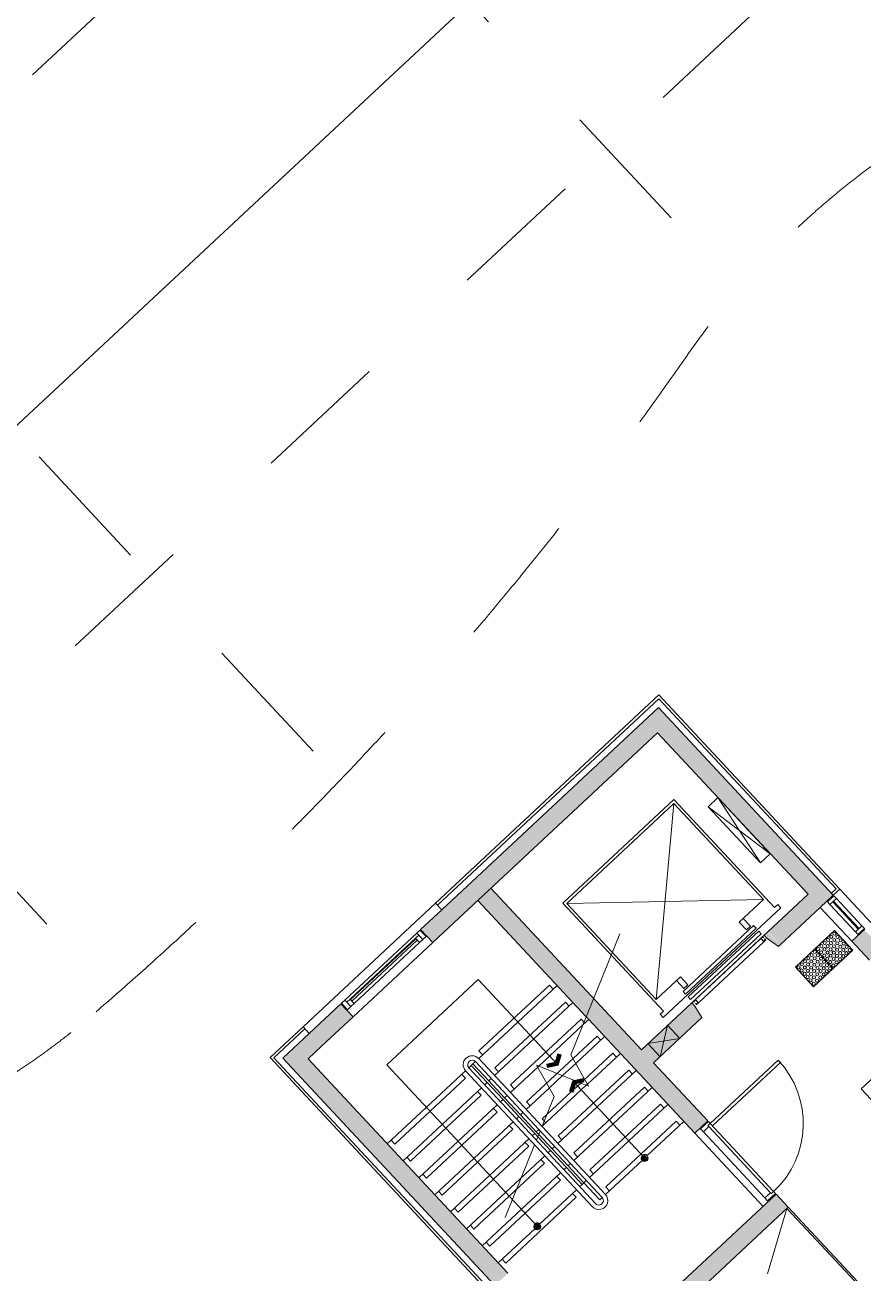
# Model space of a CAD drawing. Header units: millimetres. Extents: x -71377 to 516042, y -145869 to 441446.
# Drawn here: x 180443 to 189825, y 152780 to 166745 of the extents above; entities that cross this region are included whole.
import ezdxf

# ---------------------------------------------------------------- set-up
doc = ezdxf.new("R2010")
doc.units = ezdxf.units.MM
doc.header["$LTSCALE"] = 1000
for name, pattern in [('_점선_M_', [3, 1.5, -1.5]), ('_점선_S_', [1.6, 0.8, -0.8]), ('_점선_XS_', [1.15, 0.6, -0.55])]:
    doc.linetypes.add(name, pattern=pattern)
for name, color, linetype, lineweight in [('06', 6, 'Continuous', 5), ('09_HID', 9, '_점선_M_', 5), ('A-detl', 7, 'Continuous', 5), ('A-door', 4, 'Continuous', 5), ('A-door-hdln', 8, 'Continuous', 5), ('A-ele-8', 8, 'Continuous', 5), ('A-fnsh', 5, 'Continuous', 5), ('A-furn-hdln', 8, '_점선_XS_', 5), ('A-glas', 5, 'Continuous', 5), ('A-glas-hdln', 8, 'Continuous', 5), ('A-hat', 251, 'Continuous', 5), ('A-mark-k', 7, 'Continuous', 5), ('A-strs', 7, 'Continuous', 5), ('A-wind', 4, 'Continuous', 5), ('A-wind-hdln', 8, 'Continuous', 5), ('A_cwall', 2, 'Continuous', 5), ('A_fnsh-4', 4, 'Continuous', 5), ('AA_난간', 7, 'Continuous', 9), ('AA_논슬립', 252, 'Continuous', 5), ('AA_오픈', 8, '_점선_S_', 5), ('AA_점형블럭', 8, 'Continuous', 5), ('elev', 4, 'Continuous', 5), ('조경라인_dwg', 8, 'Continuous', 5)]:
    doc.layers.add(name, color=color, linetype=linetype, lineweight=lineweight)

# ---------------------------------------------------------------- blocks, each defined once
blk = doc.blocks.new('EV_15인승 - EV_15인승_1060x2100-6900318-지반층 배치도')
at = {"layer": 'A-furn-hdln'}
for p, q in [((1050, 100), (1050, -100)), ((1350, 100), (1350, -100))]:
    blk.add_line(p, q, dxfattribs=at)
at = {"layer": 'elev'}
for p, q in [((1350, 100), (1050, -100)), ((1350, -100), (1050, 100)), ((665, -135), (-415, -135)), ((-415, -135), (-415, -175)), ((-405, -65), (-405, -50)), ((-405, -50), (-375, -50)), ((-402, -65), (-405, -65)), ((-405, -100), (-405, -85)), ((-405, -85), (-402, -85)), ((-375, -100), (-405, -100)), ((-378, -53), (-402, -53)), ((-402, -53), (-402, -65)), ((-402, -85), (-402, -97)), ((-402, -97), (-378, -97)), ((-378, -97), (-378, -53)), ((-375, -50), (625, -50)), ((-375, -50), (-375, -100)), ((-375, -100), (625, -100)), ((625, -50), (655, -50)), ((625, -50), (625, -100)), ((655, -100), (625, -100)), ((652, -53), (628, -53)), ((628, -53), (628, -97)), ((628, -97), (652, -97)), ((652, -65), (652, -53)), ((655, -65), (652, -65)), ((652, -97), (652, -85)), ((652, -85), (655, -85)), ((655, -50), (655, -65)), ((655, -85), (655, -100)), ((665, -175), (665, -135)), ((1025, -198), (-775, -198)), ((-775, -198), (-775, -248)), ((-775, -248), (-725, -248)), ((-725, -248), (-725, -1898)), ((-415, -175), (665, -175)), ((665, -219), (-415, -219)), ((-415, -219), (-415, -259)), ((-415, -259), (665, -259)), ((-325, -278), (-385, -278)), ((-385, -278), (-385, -398)), ((-325, -398), (-325, -278)), ((635, -278), (575, -278)), ((575, -278), (575, -398)), ((635, -398), (635, -278)), ((665, -259), (665, -219)), ((975, -1898), (975, -248)), ((975, -248), (1025, -248)), ((1025, -248), (1025, -198)), ((-695, -1868), (-695, -398)), ((-695, -398), (-325, -398)), ((945, -398), (-695, -1868)), ((-695, -398), (945, -1868)), ((575, -398), (945, -398)), ((945, -398), (945, -1868)), ((-1100, -720), (-950, -720)), ((-950, -1580), (-1100, -720)), ((-1100, -1580), (-950, -720)), ((-1100, -1580), (-1100, -720)), ((-950, -720), (-950, -1580)), ((-950, -1580), (-1100, -1580)), ((-725, -1898), (975, -1898)), ((945, -1868), (-695, -1868))]:
    blk.add_line(p, q, dxfattribs=at)
blk = doc.blocks.new('외여닫이문 - __A_FSD_11x21_씰FL_20_원형__계단실-7570923-지반층 배치도')
at = {"layer": 'A-door'}
for p, q in [((-550, 20), (-505, 20)), ((-550, -100), (-550, 20)), ((-505, 20), (-505, -65)), ((505, 20), (550, 20)), ((505, -65), (505, 20)), ((550, 20), (550, -100)), ((-520, -100), (-550, -100)), ((-520, -65), (-520, -100)), ((-505, -65), (-520, -65)), ((485, -100), (485, -1140)), ((485, -100), (520, -100)), ((520, -65), (505, -65)), ((520, -100), (520, -65)), ((520, -100), (520, -1140)), ((550, -100), (520, -100)), ((485, -1140), (520, -1140))]:
    blk.add_line(p, q, dxfattribs=at)
at = {"layer": 'A-door-hdln'}
for p, q in [((-505, 20), (505, 20)), ((-520, -100), (520, -100)), ((-505, -65), (505, -65))]:
    blk.add_line(p, q, dxfattribs=at)
blk.add_arc((520, -100), 1040, 180, 270, dxfattribs=at)
blk = doc.blocks.new('점자블럭_원형_개수_ - 점자블럭_원형_개수_-4199367-지반층 배치도')
at = {"layer": 'AA_점형블럭'}
for p, q in [((300, 300), (0, 300)), ((0, 300), (0, 0)), ((300, 0), (300, 300)), ((600, 300), (300, 300)), ((300, 300), (300, 0)), ((600, 0), (600, 300)), ((0, 0), (300, 0)), ((300, 0), (600, 0))]:
    blk.add_line(p, q, dxfattribs=at)
for centre, start, end in [((25, 275), 360, 180), ((25, 275), 45, 180), ((25, 275), 360, 180), ((25, 275), 45, 180), ((75, 275), 0, 180), ((75, 275), 0, 180), ((75, 275), 0, 180), ((75, 275), 0, 180), ((125, 275), 0, 180), ((125, 275), 0, 180), ((125, 275), 360, 180), ((125, 275), 0, 180), ((175, 275), 360, 180), ((175, 275), 0, 180), ((175, 275), 360, 180), ((175, 275), 0, 180), ((225, 275), 360, 180), ((225, 275), 0, 180), ((225, 275), 360, 180), ((225, 275), 0, 180), ((275, 275), 0, 180), ((275, 275), 0, 180), ((275, 275), 360, 180), ((275, 275), 0, 180), ((325, 275), 360, 180), ((325, 275), 0, 180), ((325, 275), 0, 180), ((325, 275), 0, 180), ((375, 275), 0, 180), ((375, 275), 0, 180), ((375, 275), 0, 180), ((375, 275), 0, 180), ((425, 275), 0, 180), ((425, 275), 0, 180), ((425, 275), 360, 180), ((425, 275), 0, 180), ((475, 275), 0, 180), ((475, 275), 0, 180), ((475, 275), 360, 180), ((475, 275), 360, 180), ((525, 275), 0, 180), ((525, 275), 0, 180), ((525, 275), 360, 180), ((525, 275), 0, 180), ((575, 275), 0, 180), ((575, 275), 0, 180), ((575, 275), 360, 180), ((575, 275), 0, 180), ((25, 275), 180, 360), ((25, 275), 180, 225), ((25, 275), 180, 360), ((25, 275), 180, 225), ((25, 225), 360, 180), ((25, 225), 45, 180), ((25, 225), 0, 180), ((25, 225), 45, 180), ((25, 225), 180, 360), ((25, 225), 180, 225), ((25, 225), 180, 360), ((25, 225), 180, 225), ((25, 175), 360, 180), ((25, 175), 45, 180), ((25, 175), 360, 180), ((25, 175), 45, 180), ((25, 175), 180, 360), ((25, 175), 180, 225), ((25, 175), 180, 360), ((25, 175), 180, 225), ((25, 125), 360, 180), ((25, 125), 0, 180), ((25, 125), 360, 180), ((25, 125), 0, 180), ((25, 275), 255, 330), ((25, 275), 255, 330), ((25, 225), 255, 330), ((25, 225), 255, 330), ((25, 175), 255, 330), ((25, 175), 255, 330), ((75, 275), 180, 360), ((75, 275), 180, 360), ((75, 275), 180, 360), ((75, 275), 180, 360), ((75, 225), 0, 180), ((75, 225), 0, 180), ((75, 225), 0, 180), ((75, 225), 0, 180), ((75, 225), 180, 360), ((75, 225), 180, 360), ((75, 225), 180, 360), ((75, 225), 180, 360), ((75, 175), 0, 180), ((75, 175), 0, 180), ((75, 175), 0, 180), ((75, 175), 0, 180), ((75, 175), 180, 360), ((75, 175), 180, 360), ((75, 175), 180, 360), ((75, 175), 180, 360), ((75, 125), 360, 180), ((75, 125), 0, 180), ((75, 125), 0, 180), ((75, 125), 0, 180), ((125, 175), 360, 180), ((125, 175), 180, 360), ((125, 275), 180, 360), ((125, 275), 180, 360), ((125, 275), 180, 360), ((125, 275), 180, 360), ((125, 225), 360, 180), ((125, 225), 0, 180), ((125, 225), 360, 180), ((125, 225), 0, 180), ((125, 225), 180, 360), ((125, 225), 180, 360), ((125, 225), 180, 360), ((125, 225), 180, 360), ((125, 175), 0, 180), ((125, 175), 360, 180), ((125, 175), 0, 180), ((125, 175), 180, 360), ((125, 175), 180, 360), ((125, 175), 180, 360), ((125, 125), 360, 180), ((125, 125), 0, 180), ((125, 125), 360, 180), ((125, 125), 0, 180), ((175, 275), 180, 360), ((175, 275), 180, 360), ((175, 275), 180, 360), ((175, 275), 180, 360), ((175, 225), 360, 180), ((175, 225), 0, 180), ((175, 225), 360, 180), ((175, 225), 0, 180), ((175, 225), 180, 360), ((175, 225), 180, 360), ((175, 225), 180, 360), ((175, 225), 180, 360), ((175, 175), 360, 180), ((175, 175), 0, 180), ((175, 175), 360, 180), ((175, 175), 0, 180), ((175, 175), 180, 360), ((175, 175), 180, 360), ((175, 175), 180, 360), ((175, 175), 180, 360), ((175, 125), 360, 180), ((175, 125), 0, 180), ((175, 125), 360, 180), ((175, 125), 0, 180), ((225, 125), 0, 180), ((225, 275), 180, 360), ((225, 275), 180, 360), ((225, 275), 180, 360), ((225, 275), 180, 360), ((225, 225), 0, 180), ((225, 225), 0, 180), ((225, 225), 360, 180), ((225, 225), 0, 180), ((225, 225), 180, 360), ((225, 225), 180, 360), ((225, 225), 180, 360), ((225, 225), 180, 360), ((225, 175), 360, 180), ((225, 175), 0, 180), ((225, 175), 360, 180), ((225, 175), 0, 180), ((225, 175), 180, 360), ((225, 175), 180, 360), ((225, 175), 180, 360), ((225, 175), 180, 360), ((225, 125), 360, 180), ((225, 125), 0, 180), ((225, 125), 360, 180), ((275, 125), 360, 180), ((275, 125), 0, 180), ((275, 275), 180, 360), ((275, 275), 180, 360), ((275, 275), 180, 360), ((275, 275), 180, 360), ((275, 225), 360, 180), ((275, 225), 0, 180), ((275, 225), 360, 180), ((275, 225), 0, 180), ((275, 225), 180, 360), ((275, 225), 180, 360), ((275, 225), 180, 360), ((275, 225), 180, 360), ((275, 175), 360, 180), ((275, 175), 0, 180), ((275, 175), 0, 180), ((275, 175), 0, 180), ((275, 175), 180, 360), ((275, 175), 180, 360), ((275, 175), 180, 360), ((275, 175), 180, 360), ((275, 125), 0, 180), ((275, 125), 0, 180), ((325, 175), 0, 180), ((325, 175), 180, 360), ((325, 125), 0, 180), ((325, 125), 15, 180), ((325, 275), 180, 360), ((325, 275), 180, 360), ((325, 275), 180, 360), ((325, 275), 180, 360), ((325, 225), 360, 180), ((325, 225), 0, 180), ((325, 225), 360, 180), ((325, 225), 0, 180), ((325, 225), 180, 360), ((325, 225), 180, 360), ((325, 225), 180, 360), ((325, 225), 180, 360), ((325, 175), 0, 180), ((325, 175), 0, 180), ((325, 175), 0, 180), ((325, 175), 180, 360), ((325, 175), 180, 360), ((325, 175), 180, 360), ((325, 125), 360, 180), ((325, 125), 15, 180), ((375, 175), 0, 180), ((375, 175), 0, 180), ((375, 125), 0, 180), ((375, 125), 360, 180), ((375, 275), 180, 360), ((375, 275), 180, 360), ((375, 275), 180, 360), ((375, 275), 180, 360), ((375, 225), 360, 180), ((375, 225), 0, 180), ((375, 225), 0, 180), ((375, 225), 0, 180), ((375, 225), 180, 360), ((375, 225), 180, 360), ((375, 225), 180, 360), ((375, 225), 180, 360), ((375, 175), 0, 180), ((375, 175), 0, 180), ((375, 175), 180, 360), ((375, 175), 180, 360), ((375, 175), 180, 360), ((375, 175), 180, 360), ((375, 125), 15, 180), ((375, 125), 15, 180), ((425, 175), 0, 180), ((425, 175), 0, 180), ((425, 125), 0, 180), ((425, 125), 15, 180), ((425, 125), 0, 180), ((425, 275), 180, 360), ((425, 275), 180, 360), ((425, 275), 180, 360), ((425, 275), 180, 360), ((425, 225), 0, 180), ((425, 225), 0, 180), ((425, 225), 0, 180), ((425, 225), 0, 180), ((425, 225), 180, 360), ((425, 225), 180, 360), ((425, 225), 180, 360), ((425, 225), 180, 360), ((425, 175), 0, 180), ((425, 175), 360, 180), ((425, 175), 180, 360), ((425, 175), 180, 360), ((425, 175), 180, 360), ((425, 175), 180, 360), ((425, 125), 15, 180), ((475, 175), 180, 360), ((475, 275), 180, 360), ((475, 275), 180, 360), ((475, 275), 180, 360), ((475, 275), 180, 360), ((475, 225), 360, 180), ((475, 225), 0, 180), ((475, 225), 0, 180), ((475, 225), 0, 180), ((475, 225), 180, 360), ((475, 225), 180, 360), ((475, 225), 180, 360), ((475, 225), 180, 360), ((475, 175), 0, 180), ((475, 175), 0, 180), ((475, 175), 360, 180), ((475, 175), 0, 180), ((475, 175), 180, 360), ((475, 175), 180, 360), ((475, 175), 180, 360), ((475, 125), 360, 180), ((475, 125), 15, 180), ((475, 125), 360, 180), ((475, 125), 15, 180), ((525, 275), 180, 360), ((525, 275), 180, 360), ((525, 275), 180, 360), ((525, 275), 180, 360), ((525, 225), 360, 180), ((525, 225), 0, 180), ((525, 225), 360, 180), ((525, 225), 0, 180), ((525, 225), 180, 360), ((525, 225), 180, 360), ((525, 225), 180, 360), ((525, 225), 180, 360), ((525, 175), 360, 180), ((525, 175), 0, 180), ((525, 175), 0, 180), ((525, 175), 0, 180), ((525, 175), 180, 360), ((525, 175), 180, 360), ((525, 175), 180, 360), ((525, 175), 180, 360), ((525, 125), 0, 180), ((525, 125), 15, 180), ((525, 125), 0, 180), ((525, 125), 15, 180), ((575, 275), 180, 360), ((575, 275), 180, 360), ((575, 275), 180, 360), ((575, 275), 180, 360), ((575, 225), 360, 180), ((575, 225), 0, 180), ((575, 225), 0, 180), ((575, 225), 0, 180), ((575, 225), 180, 360), ((575, 225), 180, 360), ((575, 225), 180, 360), ((575, 225), 180, 360), ((575, 175), 360, 180), ((575, 175), 0, 180), ((575, 175), 0, 180), ((575, 175), 0, 180), ((575, 175), 180, 360), ((575, 175), 180, 360), ((575, 175), 180, 360), ((575, 175), 180, 360), ((575, 125), 0, 180), ((575, 125), 15, 180), ((575, 125), 360, 180), ((575, 125), 15, 180), ((25, 25), 360, 180), ((25, 25), 0, 180), ((25, 25), 360, 180), ((25, 25), 0, 180), ((25, 25), 180, 360), ((25, 25), 180, 360), ((25, 25), 180, 360), ((25, 25), 180, 360), ((25, 125), 180, 360), ((25, 125), 180, 240), ((25, 125), 180, 360), ((25, 125), 180, 240), ((25, 75), 360, 180), ((25, 75), 0, 180), ((25, 75), 360, 180), ((25, 75), 0, 180), ((25, 75), 180, 360), ((25, 75), 180, 345), ((25, 75), 180, 360), ((25, 75), 180, 345), ((25, 125), 270, 345), ((25, 125), 270, 345), ((75, 25), 360, 180), ((75, 25), 0, 180), ((75, 25), 0, 180), ((75, 25), 0, 180), ((75, 25), 180, 360), ((75, 25), 180, 360), ((75, 25), 180, 360), ((75, 25), 180, 360), ((75, 125), 180, 360), ((75, 125), 180, 360), ((75, 125), 180, 360), ((75, 125), 180, 360), ((75, 75), 360, 180), ((75, 75), 0, 180), ((75, 75), 360, 180), ((75, 75), 0, 180), ((75, 75), 180, 360), ((75, 75), 180, 360), ((75, 75), 180, 360), ((75, 75), 180, 360), ((125, 25), 360, 180), ((125, 25), 0, 180), ((125, 25), 360, 180), ((125, 25), 0, 180), ((125, 25), 180, 360), ((125, 25), 180, 360), ((125, 25), 180, 360), ((125, 25), 180, 360), ((125, 125), 180, 360), ((125, 125), 180, 360), ((125, 125), 180, 360), ((125, 125), 180, 360), ((125, 75), 360, 180), ((125, 75), 0, 180), ((125, 75), 360, 180), ((125, 75), 0, 180), ((125, 75), 180, 360), ((125, 75), 180, 360), ((125, 75), 180, 360), ((125, 75), 180, 360), ((175, 25), 360, 180), ((175, 25), 360, 180), ((175, 25), 180, 360), ((175, 25), 180, 360), ((175, 125), 180, 360), ((175, 125), 180, 360), ((175, 125), 180, 360), ((175, 125), 180, 360), ((175, 75), 360, 180), ((175, 75), 0, 180), ((175, 75), 360, 180), ((175, 75), 0, 180), ((175, 75), 180, 360), ((175, 75), 180, 360), ((175, 75), 180, 360), ((175, 75), 180, 360), ((175, 25), 120, 150), ((175, 25), 120, 150), ((175, 25), 210, 360), ((175, 25), 210, 360), ((175, 25), 0, 60), ((175, 25), 0, 60), ((225, 125), 180, 360), ((225, 75), 360, 180), ((225, 25), 360, 180), ((225, 25), 360, 180), ((225, 25), 180, 360), ((225, 25), 180, 360), ((225, 125), 180, 360), ((225, 125), 180, 360), ((225, 125), 180, 360), ((225, 75), 0, 180), ((225, 75), 0, 180), ((225, 75), 0, 180), ((225, 75), 180, 360), ((225, 75), 180, 360), ((225, 75), 180, 360), ((225, 75), 180, 360), ((225, 25), 120, 150), ((225, 25), 120, 150), ((225, 25), 210, 360), ((225, 25), 210, 360), ((225, 25), 0, 60), ((225, 25), 0, 60), ((275, 75), 360, 180), ((275, 25), 0, 180), ((275, 25), 0, 180), ((275, 25), 180, 360), ((275, 25), 180, 360), ((275, 125), 180, 360), ((275, 125), 180, 360), ((275, 125), 180, 360), ((275, 125), 180, 360), ((275, 75), 0, 180), ((275, 75), 0, 180), ((275, 75), 0, 180), ((275, 75), 180, 360), ((275, 75), 180, 360), ((275, 75), 180, 360), ((275, 75), 180, 360), ((275, 25), 120, 150), ((275, 25), 120, 150), ((275, 25), 210, 360), ((275, 25), 210, 360), ((275, 25), 0, 60), ((275, 25), 0, 60), ((325, 125), 180, 360), ((325, 75), 180, 270), ((325, 25), 360, 180), ((325, 25), 15, 180), ((325, 25), 360, 180), ((325, 25), 15, 180), ((325, 25), 180, 360), ((325, 25), 180, 270), ((325, 25), 180, 360), ((325, 25), 180, 270), ((325, 125), 180, 360), ((325, 125), 180, 270), ((325, 125), 180, 270), ((325, 75), 360, 180), ((325, 75), 15, 180), ((325, 75), 0, 180), ((325, 75), 15, 180), ((325, 75), 180, 360), ((325, 75), 180, 360), ((325, 75), 180, 270), ((325, 125), 300, 330), ((325, 125), 300, 330), ((325, 75), 300, 330), ((325, 75), 300, 330), ((325, 25), 300, 330), ((325, 25), 300, 330), ((375, 125), 180, 270), ((375, 75), 180, 360), ((375, 75), 180, 270), ((375, 75), 180, 360), ((375, 25), 0, 180), ((375, 25), 15, 180), ((375, 25), 0, 180), ((375, 25), 15, 180), ((375, 25), 180, 360), ((375, 25), 180, 270), ((375, 25), 180, 360), ((375, 25), 180, 270), ((375, 125), 180, 360), ((375, 125), 180, 270), ((375, 125), 180, 360), ((375, 75), 360, 180), ((375, 75), 15, 180), ((375, 75), 360, 180), ((375, 75), 15, 180), ((375, 75), 180, 270), ((375, 125), 300, 330), ((375, 125), 300, 330), ((375, 75), 300, 330), ((375, 75), 300, 330), ((375, 25), 300, 330), ((375, 25), 300, 330), ((425, 125), 180, 360), ((425, 75), 0, 180), ((425, 75), 15, 180), ((425, 75), 0, 180), ((425, 75), 15, 180), ((425, 25), 0, 180), ((425, 25), 15, 180), ((425, 25), 0, 180), ((425, 25), 15, 180), ((425, 25), 180, 360), ((425, 25), 180, 270), ((425, 25), 180, 360), ((425, 25), 180, 270), ((425, 125), 180, 270), ((425, 125), 180, 360), ((425, 125), 180, 270), ((425, 75), 180, 360), ((425, 75), 180, 270), ((425, 75), 180, 360), ((425, 75), 180, 270), ((425, 125), 300, 330), ((425, 125), 300, 330), ((425, 75), 300, 330), ((425, 75), 300, 330), ((425, 25), 300, 330), ((425, 25), 300, 330), ((475, 25), 360, 180), ((475, 25), 15, 180), ((475, 25), 360, 180), ((475, 25), 15, 180), ((475, 25), 180, 360), ((475, 25), 180, 270), ((475, 25), 180, 360), ((475, 25), 180, 270), ((475, 125), 180, 360), ((475, 125), 180, 270), ((475, 125), 180, 360), ((475, 125), 180, 270), ((475, 75), 0, 180), ((475, 75), 15, 180), ((475, 75), 360, 180), ((475, 75), 15, 180), ((475, 75), 180, 360), ((475, 75), 180, 270), ((475, 75), 180, 360), ((475, 75), 180, 270), ((475, 125), 300, 330), ((475, 125), 300, 330), ((475, 75), 300, 330), ((475, 75), 300, 330), ((475, 25), 300, 330), ((475, 25), 300, 330), ((525, 125), 180, 360), ((525, 125), 180, 270), ((525, 75), 15, 180), ((525, 75), 15, 180), ((525, 75), 180, 360), ((525, 25), 360, 180), ((525, 25), 15, 180), ((525, 25), 360, 180), ((525, 25), 15, 180), ((525, 25), 180, 360), ((525, 25), 180, 270), ((525, 25), 180, 360), ((525, 25), 180, 270), ((525, 125), 180, 360), ((525, 125), 180, 270), ((525, 75), 0, 180), ((525, 75), 0, 180), ((525, 75), 180, 360), ((525, 75), 180, 270), ((525, 75), 180, 270), ((525, 125), 300, 330), ((525, 125), 300, 330), ((525, 75), 300, 330), ((525, 75), 300, 330), ((525, 25), 300, 330), ((525, 25), 300, 330), ((575, 125), 180, 270), ((575, 25), 0, 180), ((575, 25), 15, 180), ((575, 25), 0, 180), ((575, 25), 15, 180), ((575, 25), 180, 360), ((575, 25), 180, 270), ((575, 25), 180, 360), ((575, 25), 180, 270), ((575, 125), 180, 360), ((575, 125), 180, 270), ((575, 125), 180, 360), ((575, 75), 0, 180), ((575, 75), 15, 180), ((575, 75), 0, 180), ((575, 75), 15, 180), ((575, 75), 180, 360), ((575, 75), 180, 270), ((575, 75), 180, 360), ((575, 75), 180, 270), ((575, 125), 300, 330), ((575, 125), 300, 330), ((575, 75), 300, 330), ((575, 75), 300, 330), ((575, 25), 300, 330), ((575, 25), 300, 330)]:
    blk.add_arc(centre, 17.5, start, end, dxfattribs=at)
blk = doc.blocks.new('고정창 - _A_AW_5x9_8-8093502-지반층 배치도')
at = {"layer": 'A-glas'}
for p, q in [((-210, -44), (210, -44)), ((-210, -56), (-210, -44)), ((210, -56), (-210, -56)), ((210, -44), (210, -56))]:
    blk.add_line(p, q, dxfattribs=at)
at = {"layer": 'A-wind'}
for p, q in [((-250, 0), (-210, 0)), ((-250, -100), (-250, 0)), ((-210, -100), (-250, -100)), ((-210, 0), (-210, -100)), ((210, 0), (250, 0)), ((210, -100), (210, 0)), ((250, -100), (210, -100)), ((250, 0), (250, -100))]:
    blk.add_line(p, q, dxfattribs=at)
at = {"layer": 'A-wind-hdln'}
for p, q in [((-210, 0), (210, 0)), ((210, -100), (-210, -100))]:
    blk.add_line(p, q, dxfattribs=at)
blk = doc.blocks.new('고정창_프로젝트창 - _A_AW_12X11-6595746-지반층 배치도')
at = {"layer": 'A-glas'}
for p, q in [((500, 61), (-500, 61)), ((-500, 61), (-500, 39)), ((-500, 39), (500, 39)), ((500, 39), (500, 61))]:
    blk.add_line(p, q, dxfattribs=at)
at = {"layer": 'A-wind'}
for p, q in [((-550, 100), (-600, 100)), ((-600, 100), (-600, 0)), ((-600, 0), (-550, 0)), ((-550, 0), (-550, 100)), ((-500, 67), (-550, 67)), ((-550, 67), (-550, 0)), ((-550, 0), (-500, 0)), ((-500, 0), (-500, 67)), ((550, 67), (500, 67)), ((500, 67), (500, 0)), ((500, 0), (550, 0)), ((550, 100), (550, 0)), ((600, 100), (550, 100)), ((550, 0), (550, 67)), ((550, 0), (600, 0)), ((600, 0), (600, 100))]:
    blk.add_line(p, q, dxfattribs=at)
at = {"layer": 'A-wind-hdln'}
for p, q in [((550, 100), (-550, 100)), ((-500, 67), (500, 67)), ((500, 0), (-500, 0))]:
    blk.add_line(p, q, dxfattribs=at)
blk = doc.blocks.new('조경라인_dwg-6847807-지반층 배치도')
at = {"layer": '06'}
blk.add_arc((187549, 154659), 16200, 42.4205, 123.2799, dxfattribs=at)
at = {"layer": '09_HID'}
for p, q in [((169556, 155957), (185379, 170712)), ((174422, 153659), (192151, 170191)), ((182562, 170072), (188427, 163783)), ((176509, 166299), (183972, 158296)), ((173528, 164364), (181441, 155878))]:
    blk.add_line(p, q, dxfattribs=at)
for centre, radius, start, end in [((195348, 157808), 9143, 67.3304, 145.2048), ((155702, 185358), 39135, 310.7339, 325.2048), ((175539, 162323), 8736, 219.7908, 310.7339)]:
    blk.add_arc(centre, radius, start, end, dxfattribs=at)
blk = doc.blocks.new('계단진행_난간_Non Slip - 계단진행_난간_Non Slip-3375518-지반층 배치도')
at = {"layer": 'AA_난간'}
for p, q in [((700, 0), (700, -2080)), ((750, -2080), (750, 0)), ((850, 0), (850, -2080)), ((900, -2080), (900, 0))]:
    blk.add_line(p, q, dxfattribs=at)
for centre, radius, start, end in [((800, 0), 100, 360, 180), ((800, 0), 50, 0, 180), ((800, -2080), 100, 180, 0), ((800, -2080), 50, 180, 0)]:
    blk.add_arc(centre, radius, start, end, dxfattribs=at)
at = {"layer": 'AA_논슬립'}
for p, q in [((-440, -60), (-440, 0)), ((960, 60), (2040, 60)), ((960, 0), (960, 60)), ((2040, 60), (2040, 0)), ((640, -60), (-440, -60)), ((640, 0), (640, -60)), ((-440, -320), (-440, -260)), ((640, -260), (640, -320)), ((960, -200), (2040, -200)), ((960, -260), (960, -200)), ((2040, -200), (2040, -260)), ((640, -320), (-440, -320)), ((-440, -580), (-440, -520)), ((640, -520), (640, -580)), ((960, -460), (2040, -460)), ((960, -520), (960, -460)), ((2040, -460), (2040, -520)), ((640, -580), (-440, -580)), ((-440, -840), (-440, -780)), ((640, -780), (640, -840)), ((960, -720), (2040, -720)), ((960, -780), (960, -720)), ((2040, -720), (2040, -780)), ((640, -840), (-440, -840)), ((-440, -1100), (-440, -1040)), ((640, -1100), (-440, -1100)), ((640, -1040), (640, -1100)), ((960, -980), (1408, -980)), ((960, -1040), (960, -980)), ((1441, -980), (1559, -980)), ((1592, -980), (2040, -980)), ((2040, -980), (2040, -1040)), ((960, -1240), (2040, -1240)), ((960, -1300), (960, -1240)), ((2040, -1240), (2040, -1300)), ((-440, -1360), (-440, -1300)), ((640, -1360), (-440, -1360)), ((640, -1300), (640, -1360)), ((960, -1500), (2040, -1500)), ((960, -1560), (960, -1500)), ((2040, -1500), (2040, -1560)), ((-440, -1620), (-440, -1560)), ((640, -1620), (-440, -1620)), ((640, -1560), (640, -1620)), ((960, -1760), (2040, -1760)), ((960, -1820), (960, -1760)), ((2040, -1760), (2040, -1820)), ((-440, -1880), (-440, -1820)), ((640, -1880), (-440, -1880)), ((640, -1820), (640, -1880)), ((960, -2020), (2040, -2020)), ((960, -2080), (960, -2020)), ((2040, -2020), (2040, -2080))]:
    blk.add_line(p, q, dxfattribs=at)
blk = doc.blocks.new('계단 경로1 - 계단 경로 _양방향_-3375517-지반층 배치도')
at = {"layer": 'A-detl', "lineweight": 9}
for points in [[(-1389, 1296), (-1329, 1400), (-1389, 1504), (-1424, 1484), (-1375, 1400), (-1424, 1316)], [(-994, 1316), (-1043, 1400), (-994, 1484), (-1029, 1504), (-1089, 1400), (-1029, 1296)], [(111, 1365), (131, 1400), (119, 1428), (63, 1428), (56, 1380), (71, 1365)], [(-130, -10), (-141, 28), (-189, 35), (-208, 10), (-189, -35), (-159, -39)]]:
    blk.add_hatch(color=256, dxfattribs=at).paths.add_polyline_path(points)
for p, q in [((-2639, 1400), (-1329, 1400)), ((-2639, 0), (-2639, 1400)), ((-1389, 1504), (-1424, 1484)), ((-1375, 1400), (-1424, 1484)), ((-1375, 1400), (-1424, 1316)), ((-1329, 1400), (-1389, 1504)), ((-1329, 1400), (-1389, 1296)), ((-1089, 1400), (-1029, 1504)), ((91, 1400), (-1089, 1400)), ((-1089, 1400), (-1029, 1296)), ((-1043, 1400), (-994, 1484)), ((-1043, 1400), (-994, 1316)), ((-1029, 1504), (-994, 1484)), ((-1389, 1296), (-1424, 1316)), ((-1029, 1296), (-994, 1316)), ((-169, 0), (-2639, 0))]:
    blk.add_line(p, q, dxfattribs=at)
for centre, start, end in [((91, 1400), 360, 180), ((91, 1400), 180, 360), ((-169, 0), 360, 180), ((-169, 0), 180, 360)]:
    blk.add_arc(centre, 40, start, end, dxfattribs=at)

msp = doc.modelspace()

# ---------------------------------------------------------------- hatches: boundary and pattern name
at = {"layer": 'A-hat'}
for points in [[(185245, 156699), (187670.7, 158961.1), (187534.3, 159107.3), (185108.6, 156845.3)], [(187941.1, 154345.6), (188087.4, 154482), (185659.5, 157085.6), (185513.2, 156949.2), (187868.3, 154423.7)], [(188895.6, 156452.5), (189345.4, 156872), (189209, 157018.2), (188759.2, 156598.8), (188770.5, 156586.7)], [(185008.6, 156478.6), (185245, 156699), (185108.6, 156845.3), (184878.6, 156618.1), (184933.1, 156559.6)], [(183760.4, 155314.7), (184116.3, 155646.6), (183979.9, 155792.8), (183624, 155460.9)], [(187561.6, 155208.6), (188003.4, 155620.5), (187867, 155766.8), (187425.2, 155354.8)], [(183611.7, 155176), (183760.4, 155314.7), (183624, 155460.9), (183475.3, 155322.3), (183555.8, 155235.9)], [(185702.4, 152640.7), (185775.5, 152708.9), (183538.6, 155107.8), (183611.7, 155176), (183475.3, 155322.3), (183329, 155185.9), (185048.3, 153342.1)], [(187480.4, 155132.9), (187561.6, 155208.6), (187425.2, 155354.8), (187344, 155279.1), (187425.2, 155192.1)], [(185775.5, 152708.9), (185848.7, 152777.1), (183611.7, 155176), (183538.6, 155107.8), (185702.4, 152787.4)], [(186887.4, 151663.2), (188935.2, 153572.8), (188844.4, 153656.5), (186803.5, 151753.3), (186814.3, 151741.7)], [(186939.9, 151607), (188987.5, 153516.4), (188935.2, 153572.8), (186887.4, 151663.2)]]:
    msp.add_hatch(color=256, dxfattribs=at).paths.add_polyline_path(points)
h = msp.add_hatch(color=256, dxfattribs=at)
h.paths.add_polyline_path([(189897.8, 156279.6), (190044.1, 156416), (189839.5, 156621.7), (189700, 156491.7), (189885.1, 156293.2)])
h.paths.add_polyline_path([(189345.4, 156872), (189491.7, 157008.4), (187670.7, 158961.1), (187524.4, 158824.7), (189209, 157018.2)])
h = msp.add_hatch(color=256, dxfattribs=at)
h.paths.add_polyline_path([(188003.4, 155620.5), (188021.6, 155637.5), (187907.2, 155804.3), (187867, 155766.8), (187941.3, 155687.1)])
h.paths.add_polyline_path([(188877.3, 156435.5), (188895.6, 156452.5), (188753.1, 156593.1), (188719, 156561.3), (188759.2, 156520.3), (188853.6, 156452.5)])

# ---------------------------------------------------------------- linework, layer by layer
at = {"layer": 'A-ele-8'}
for p, q in [((189564.8, 157076.6), (189912.6, 156703.6)), ((183555.8, 155534.1), (185040.4, 156918.4)), ((185108.6, 156845.3), (185040.4, 156918.4)), ((189700, 156491.7), (189345.4, 156872)), ((185008.6, 156478.6), (184116.3, 155646.6)), ((183624, 155460.9), (183555.8, 155534.1))]:
    msp.add_line(p, q, dxfattribs=at)
at = {"layer": 'A-fnsh'}
for p, q in [((195364.1, 176267.1), (170180.4, 152783)), ((188719, 156561.3), (187907.2, 155804.3)), ((189805.1, 154839.4), (190573, 155555.5)), ((187941.1, 154345.6), (188705, 153526.4)), ((188987.5, 153516.4), (189816.1, 152627.9))]:
    msp.add_line(p, q, dxfattribs=at)
at = {"layer": 'A-mark-k'}
for p, q in [((187101.7, 156574.7), (186554.6, 155220.7)), ((186554.6, 155220.7), (186750.7, 154871.9)), ((186171.2, 155106), (186367.3, 154757.1)), ((186593.6, 154935.3), (186171.2, 155106)), ((186750.7, 154871.9), (186658.3, 154909.2)), ((186367.3, 154757.1), (186232.6, 154423.7)), ((186210.4, 154368.7), (186169.1, 154266.4)), ((186148.4, 154215.3), (185820.3, 153403.2))]:
    msp.add_line(p, q, dxfattribs=at)
at = {"layer": 'A-strs'}
for p, q in [((185522.2, 155180), (186399.8, 155998.4)), ((185522.2, 155180), (186399.8, 155998.4)), ((185699.5, 154989.9), (186577.1, 155808.3)), ((185699.5, 154989.9), (186577.1, 155808.3)), ((186691.4, 155559.3), (186754.5, 155618.1)), ((186691.4, 155559.3), (186754.5, 155618.1)), ((186754.5, 155618.1), (186727.1, 155647.5)), ((186195, 155096.4), (186691.4, 155559.3)), ((186195, 155096.4), (186691.4, 155559.3)), ((186607.9, 155125.9), (186931.8, 155428)), ((186607.9, 155125.9), (186931.8, 155428)), ((186739, 154892.7), (187109.1, 155237.8)), ((186739, 154892.7), (187109.1, 155237.8)), ((185375.9, 155043.6), (184498.3, 154225.2)), ((185375.9, 155043.6), (184498.3, 154225.2)), ((185439.9, 155103.3), (185412.5, 155077.7)), ((185439.9, 155103.3), (185412.5, 155077.7)), ((185439.9, 155103.3), (185458.2, 155120.4)), ((185439.9, 155103.3), (185617.2, 154913.1)), ((185458.2, 155120.4), (185485.6, 155145.9)), ((185458.2, 155120.4), (185485.6, 155145.9)), ((185635.5, 154930.2), (185458.2, 155120.4)), ((185876.8, 154799.7), (186182.9, 155085.2)), ((185876.8, 154799.7), (186182.9, 155085.2)), ((186182.9, 155085.2), (186195, 155096.4)), ((186182.9, 155085.2), (186195, 155096.4)), ((186408.8, 154229.3), (187286.4, 155047.7)), ((186408.8, 154229.3), (187286.4, 155047.7)), ((186461, 154988.9), (186607.9, 155125.9)), ((186461, 154988.9), (186607.9, 155125.9)), ((185617.2, 154913.1), (185589.8, 154887.6)), ((185617.2, 154913.1), (185589.8, 154887.6)), ((185617.2, 154913.1), (185794.6, 154723)), ((185635.5, 154930.2), (185663, 154955.8)), ((185635.5, 154930.2), (185663, 154955.8)), ((185812.8, 154740), (185635.5, 154930.2)), ((186230.5, 154418.5), (186727, 154881.5)), ((186230.5, 154418.5), (186727, 154881.5)), ((186314, 154851.9), (186461, 154988.9)), ((186314, 154851.9), (186461, 154988.9)), ((186727, 154881.5), (186739, 154892.7)), ((186727, 154881.5), (186739, 154892.7)), ((185553.2, 154853.5), (184675.6, 154035.1)), ((185553.2, 154853.5), (184675.6, 154035.1)), ((185812.8, 154740), (185840.3, 154765.6)), ((185812.8, 154740), (185840.3, 154765.6)), ((185990.2, 154549.9), (185812.8, 154740)), ((186054.2, 154609.6), (186314, 154851.9)), ((186054.2, 154609.6), (186314, 154851.9)), ((186586.1, 154039.1), (187463.7, 154857.5)), ((186586.1, 154039.1), (187463.7, 154857.5)), ((185730.6, 154663.3), (184852.9, 153844.9)), ((185730.6, 154663.3), (184852.9, 153844.9)), ((185794.6, 154723), (185767.1, 154697.4)), ((185794.6, 154723), (185767.1, 154697.4)), ((185794.6, 154723), (185971.9, 154532.8)), ((186763.4, 153849), (187641.1, 154667.4)), ((186763.4, 153849), (187641.1, 154667.4)), ((185907.9, 154473.2), (185030.3, 153654.8)), ((185907.9, 154473.2), (185030.3, 153654.8)), ((185971.9, 154532.8), (185944.5, 154507.3)), ((185971.9, 154532.8), (185944.5, 154507.3)), ((185971.9, 154532.8), (186149.2, 154342.7)), ((185990.2, 154549.9), (186017.6, 154575.5)), ((185990.2, 154549.9), (186017.6, 154575.5)), ((186167.5, 154359.7), (185990.2, 154549.9)), ((187403, 154089.8), (187818.4, 154477.2)), ((187403, 154089.8), (187818.4, 154477.2)), ((186149.2, 154342.7), (186121.8, 154317.1)), ((186149.2, 154342.7), (186121.8, 154317.1)), ((186149.2, 154342.7), (186326.5, 154152.5)), ((186167.5, 154359.7), (186194.9, 154385.3)), ((186167.5, 154359.7), (186194.9, 154385.3)), ((186194.9, 154330.4), (186167.5, 154359.7)), ((186344.8, 154169.6), (186194.9, 154330.4)), ((188705, 153526.4), (187941.1, 154345.6)), ((186085.2, 154283), (185207.6, 153464.6)), ((186085.2, 154283), (185207.6, 153464.6)), ((186344.8, 154169.6), (186372.2, 154195.2)), ((186344.8, 154169.6), (186372.2, 154195.2)), ((186262.5, 154092.9), (185384.9, 153274.5)), ((186262.5, 154092.9), (185384.9, 153274.5)), ((186326.5, 154152.5), (186299.1, 154127)), ((186326.5, 154152.5), (186299.1, 154127)), ((186326.5, 154152.5), (186503.8, 153962.4)), ((186522.1, 153979.4), (186344.8, 154169.6)), ((186940.8, 153658.8), (187354.2, 154044.4)), ((186940.8, 153658.8), (187354.2, 154044.4)), ((186439.8, 153902.7), (185562.2, 153084.3)), ((186439.8, 153902.7), (185562.2, 153084.3)), ((186503.8, 153962.4), (186476.4, 153936.8)), ((186503.8, 153962.4), (186476.4, 153936.8)), ((186503.8, 153962.4), (186681.2, 153772.2)), ((186522.1, 153979.4), (186549.5, 154005)), ((186522.1, 153979.4), (186549.5, 154005)), ((186699.4, 153789.3), (186522.1, 153979.4)), ((186681.2, 153772.2), (186653.7, 153746.7)), ((186681.2, 153772.2), (186653.7, 153746.7)), ((186699.4, 153789.3), (186681.2, 153772.2)), ((186699.4, 153789.3), (186726.9, 153814.9)), ((186699.4, 153789.3), (186726.9, 153814.9)), ((186876.8, 153599.1), (186699.4, 153789.3)), ((186617.2, 153712.6), (186204.6, 153327.8)), ((186617.2, 153712.6), (186204.6, 153327.8)), ((186876.8, 153599.1), (186904.2, 153624.7)), ((186876.8, 153599.1), (186904.2, 153624.7)), ((186149.1, 153276.1), (185739.5, 152894.2)), ((186149.1, 153276.1), (185739.5, 152894.2))]:
    msp.add_line(p, q, dxfattribs=at)
at = {"layer": 'A_cwall'}
for p, q in [((187534.3, 159107.3), (185108.6, 156845.3)), ((187534.3, 159107.3), (189491.7, 157008.4)), ((187524.4, 158824.7), (185245, 156699)), ((187524.4, 158824.7), (189209, 157018.2)), ((187344, 155279.1), (185659.5, 157085.6)), ((189209, 157018.2), (188759.2, 156598.8)), ((189345.4, 156872), (189491.7, 157008.4)), ((184872.2, 156624.9), (185108.6, 156845.3)), ((185513.2, 156949.2), (186727.1, 155647.5)), ((188895.6, 156452.5), (189345.4, 156872)), ((185008.6, 156478.6), (185245, 156699)), ((185008.6, 156478.6), (184872.2, 156624.9)), ((188759.2, 156598.8), (188719, 156561.3)), ((188719, 156561.3), (188753.1, 156524.7)), ((189846.3, 156628.1), (189700, 156491.7)), ((188753.1, 156524.7), (188877.3, 156435.5)), ((188877.3, 156435.5), (188895.6, 156452.5)), ((189700, 156491.7), (189897.8, 156279.6)), ((183979.9, 155792.8), (183624, 155460.9)), ((184116.3, 155646.6), (183979.9, 155792.8)), ((187907.2, 155804.3), (187344, 155279.1)), ((187941.3, 155767.7), (187907.2, 155804.3)), ((188021.6, 155637.5), (187941.3, 155767.7)), ((184116.3, 155646.6), (183760.4, 155314.7)), ((186754.5, 155618.1), (187941.1, 154345.6)), ((188021.6, 155637.5), (187480.4, 155132.9)), ((183329, 155185.9), (183624, 155460.9)), ((183611.7, 155176), (183760.4, 155314.7)), ((185702.4, 152640.7), (183329, 155185.9)), ((185848.7, 152777.1), (183611.7, 155176)), ((188087.4, 154482), (187480.4, 155132.9)), ((188087.4, 154482), (187941.1, 154345.6)), ((188851.2, 153662.8), (186803.5, 151753.3)), ((188851.2, 153662.8), (188987.6, 153516.6)), ((186939.9, 151607), (188987.6, 153516.6))]:
    msp.add_line(p, q, dxfattribs=at)
at = {"layer": 'A_fnsh-4'}
for p, q in [((187539.3, 159248.7), (185040.4, 156918.4)), ((187537.8, 159206.3), (185060.8, 156896.5)), ((189522.4, 157078), (187537.8, 159206.3)), ((189564.8, 157076.6), (187539.3, 159248.7)), ((189471.2, 157030.3), (189522.4, 157078)), ((189491.7, 157008.4), (189564.8, 157076.6)), ((183187.7, 155190.8), (183555.8, 155534.1)), ((183576.3, 155512.1), (183230.1, 155189.3)), ((183187.7, 155190.8), (185561.1, 152645.7)), ((183230.1, 155189.3), (185603.5, 152644.2)), ((189805.1, 154839.4), (190572.3, 154016.7)), ((189787.9, 152628.8), (188972.9, 153502.8)), ((188987.5, 153516.4), (189816.1, 152627.9))]:
    msp.add_line(p, q, dxfattribs=at)
at = {"layer": 'AA_오픈'}
msp.add_line((188296.1, 151237.7), (188972.9, 153502.8), dxfattribs=at)

# ---------------------------------------------------------------- block references
at = {"layer": 'A-detl', "lineweight": 9, "rotation": 313.0000012484766}
msp.add_blockref('계단 경로1 - 계단 경로 _양방향_-3375517-지반층 배치도', (186293.6, 153179.8), dxfattribs=at)
at = {"layer": 'A-door-hdln', "rotation": 133.0000012484777}
msp.add_blockref('외여닫이문 - __A_FSD_11x21_씰FL_20_원형__계단실-7570923-지반층 배치도', (188396.2, 154004.2), dxfattribs=at)
at = {"layer": 'A-glas-hdln'}
for name, p, rotation in [('고정창 - _A_AW_5x9_8-8093502-지반층 배치도', (189595.8, 156750), 133.000001248476), ('고정창_프로젝트창 - _A_AW_12X11-6595746-지반층 배치도', (184494.3, 156135.7), 43.00000124846667)]:
    msp.add_blockref(name, p, dxfattribs=dict(at, rotation=rotation))
at = {"layer": 'AA_논슬립', "rotation": 43.00000124847715}
msp.add_blockref('계단진행_난간_Non Slip - 계단진행_난간_Non Slip-3375518-지반층 배치도', (184864, 154566.2), dxfattribs=at)
at = {"layer": 'AA_점형블럭', "rotation": 43.00000124847486}
msp.add_blockref('점자블럭_원형_개수_ - 점자블럭_원형_개수_-4199367-지반층 배치도', (189271.9, 155983), dxfattribs=at)
at = {"layer": 'elev', "rotation": 223.000001248476}
msp.add_blockref('EV_15인승 - EV_15인승_1060x2100-6900318-지반층 배치도', (188472.7, 156194.9), dxfattribs=at)
at = {"layer": '조경라인_dwg', "rotation": 8.537736462515947e-07}
msp.add_blockref('조경라인_dwg-6847807-지반층 배치도', (0, 0), dxfattribs=at)

doc.saveas('drawing.dxf')
